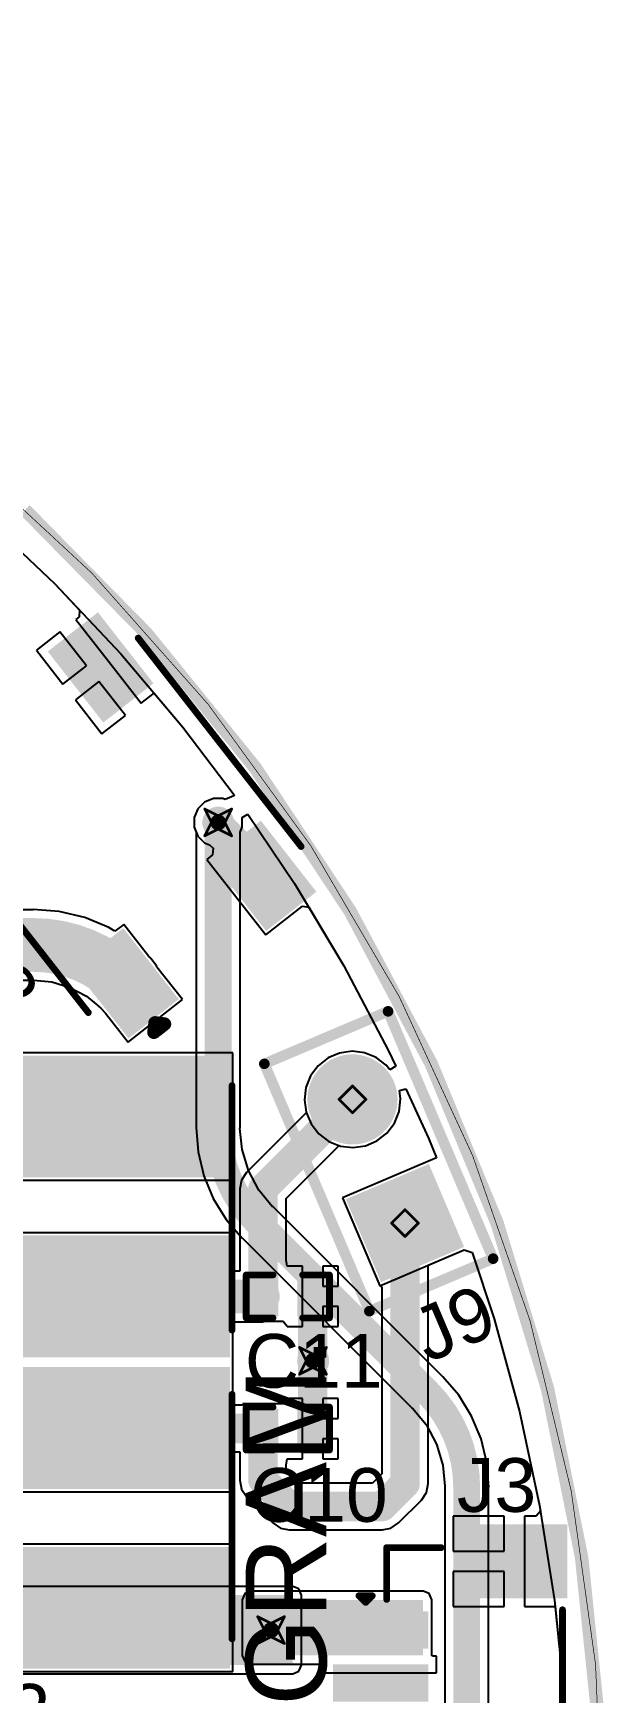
# Model space of a CAD drawing. Header units: millimetres. Extents: x -2 to 282, y -53 to 22.
# Drawn here: x 50.92 to 61.8, y -16.88 to 14.49 of the extents above; entities that cross this region are included whole.
import ezdxf

# ---------------------------------------------------------------- set-up
doc = ezdxf.new("R2010")
doc.units = ezdxf.units.MM
for name, color, linetype in [('BottomLayer', 5, 'Continuous'), ('BottomSolder', 6, 'Continuous'), ('DrillDrawing', 1, 'Continuous'), ('Mechanical1', 6, 'Continuous'), ('Mechanical2', 216, 'Continuous'), ('MultiLayer', 9, 'Continuous'), ('PadHoleLayer', 156, 'Continuous'), ('TopLayer', 1, 'Continuous'), ('TopOverlay', 2, 'Continuous'), ('TopPaste', 8, 'Continuous'), ('TopSolder', 216, 'Continuous'), ('ViaHoleLayer', 16, 'Continuous')]:
    doc.layers.add(name, color=color, linetype=linetype)
doc.styles.add('Arial', font='', dxfattribs={"height": 0.2})
doc.styles.get('Arial').set_extended_font_data('Arial')

# ---------------------------------------------------------------- blocks, each defined once
blk = doc.blocks.new('WS2812B_XF02_W_29')
at = {"layer": 'TopLayer'}
for points in [[(-3.25, 2.15), (-1.75, 2.15), (-1.75, 1.15), (-3.25, 1.15)], [(3.25, 1.15), (1.75, 1.15), (1.75, 2.15), (3.25, 2.15)], [(-3.25, -1.15), (-1.75, -1.15), (-1.75, -2.15), (-3.25, -2.15)], [(1.75, -1.15), (3.25, -1.15), (3.25, -2.15), (1.75, -2.15)]]:
    blk.add_hatch(color=1, dxfattribs=at).paths.add_polyline_path(points)
at = {"layer": 'TopPaste'}
for points in [[(-3.25, 2.15), (-1.75, 2.15), (-1.75, 1.15), (-3.25, 1.15)], [(3.25, 1.15), (1.75, 1.15), (1.75, 2.15), (3.25, 2.15)], [(-3.25, -1.15), (-1.75, -1.15), (-1.75, -2.15), (-3.25, -2.15)], [(1.75, -1.15), (3.25, -1.15), (3.25, -2.15), (1.75, -2.15)]]:
    blk.add_hatch(color=8, dxfattribs=at).paths.add_polyline_path(points)
at = {"layer": 'TopSolder'}
for points in [[(-3.352, 2.252), (-1.648, 2.252), (-1.648, 1.048), (-3.352, 1.048)], [(3.352, 1.048), (1.648, 1.048), (1.648, 2.252), (3.352, 2.252)], [(-3.352, -1.048), (-1.648, -1.048), (-1.648, -2.252), (-3.352, -2.252)], [(1.648, -1.048), (3.352, -1.048), (3.352, -2.252), (1.648, -2.252)]]:
    blk.add_hatch(color=216, dxfattribs=at).paths.add_polyline_path(points)
at = {"layer": 'TopOverlay'}
for points, const_width in [([(2.5, 2.551), (-2.5, 2.551)], 0.127), ([(-3.556, 1.803), (-3.429, 1.676)], 0.254), ([(-3.556, 1.803), (-3.556, 1.549)], 0.254), ([(-3.429, 1.676), (-3.556, 1.549)], 0.254), ([(2.5, -2.551), (-2.5, -2.551)], 0.127)]:
    blk.add_lwpolyline(points, dxfattribs=dict(at, const_width=const_width))
for points, const_width in [([(-2.532, 2.551, 1), (-2.468, 2.551, 1)], 0.0635), ([(2.468, 2.551, 1), (2.532, 2.551, 1)], 0.0635), ([(-3.619, 1.803, 1), (-3.492, 1.803, 1)], 0.127), ([(-3.619, 1.803, 1), (-3.492, 1.803, 1)], 0.127), ([(-3.619, 1.549, 1), (-3.492, 1.549, 1)], 0.127), ([(-3.619, 1.549, 1), (-3.492, 1.549, 1)], 0.127), ([(-3.492, 1.676, 1), (-3.365, 1.676, 1)], 0.127), ([(-3.492, 1.676, 1), (-3.365, 1.676, 1)], 0.127), ([(-2.532, -2.551, 1), (-2.468, -2.551, 1)], 0.0635), ([(2.468, -2.551, 1), (2.532, -2.551, 1)], 0.0635)]:
    blk.add_lwpolyline(points, format="xyb", close=True, dxfattribs=dict(at, const_width=const_width))
blk = doc.blocks.new('VLCF5024T_330MR50_2_42')
at = {"layer": 'TopLayer'}
for points in [[(-2.75, 2.45), (-0.65, 2.45), (-0.65, -2.45), (-2.75, -2.45)], [(0.65, 2.45), (2.75, 2.45), (2.75, -2.45), (0.65, -2.45)]]:
    blk.add_hatch(color=1, dxfattribs=at).paths.add_polyline_path(points)
at = {"layer": 'TopPaste'}
for points in [[(-2.75, 2.45), (-0.65, 2.45), (-0.65, -2.45), (-2.75, -2.45)], [(0.65, 2.45), (2.75, 2.45), (2.75, -2.45), (0.65, -2.45)]]:
    blk.add_hatch(color=8, dxfattribs=at).paths.add_polyline_path(points)
at = {"layer": 'TopSolder'}
for points in [[(-2.852, 2.552), (-0.548, 2.552), (-0.548, -2.552), (-2.852, -2.552)], [(0.548, 2.552), (2.852, 2.552), (2.852, -2.552), (0.548, -2.552)]]:
    blk.add_hatch(color=216, dxfattribs=at).paths.add_polyline_path(points)
at = {"layer": 'TopOverlay', "const_width": 0.127}
for points in [[(-2.286, 2.591), (2.337, 2.591)], [(-2.286, -2.591), (2.337, -2.591)]]:
    blk.add_lwpolyline(points, dxfattribs=at)
at = {"layer": 'TopOverlay', "const_width": 0.0635}
for points in [[(-2.318, 2.591, 1), (-2.254, 2.591, 1)], [(2.305, 2.591, 1), (2.369, 2.591, 1)], [(-2.318, -2.591, 1), (-2.254, -2.591, 1)], [(2.305, -2.591, 1), (2.369, -2.591, 1)]]:
    blk.add_lwpolyline(points, format="xyb", close=True, dxfattribs=at)
blk = doc.blocks.new('C___0402_44')
at = {"layer": 'TopLayer'}
for points in [[(-0.699, -0.318), (-0.699, 0.318), (-0.241, 0.318), (-0.241, -0.318)], [(0.241, -0.318), (0.241, 0.318), (0.699, 0.318), (0.699, -0.318)]]:
    blk.add_hatch(color=1, dxfattribs=at).paths.add_polyline_path(points)
at = {"layer": 'TopPaste'}
for points in [[(-0.699, -0.318), (-0.699, 0.318), (-0.241, 0.318), (-0.241, -0.318)], [(0.241, -0.318), (0.241, 0.318), (0.699, 0.318), (0.699, -0.318)]]:
    blk.add_hatch(color=8, dxfattribs=at).paths.add_polyline_path(points)
at = {"layer": 'TopSolder'}
for points in [[(-0.758, -0.377), (-0.758, 0.377), (-0.181, 0.377), (-0.181, -0.377)], [(0.181, -0.377), (0.181, 0.377), (0.758, 0.377), (0.758, -0.377)]]:
    blk.add_hatch(color=216, dxfattribs=at).paths.add_polyline_path(points)
at = {"layer": 'TopOverlay', "const_width": 0.127}
for points in [[(-0.787, 0.406), (-0.787, -0.406)], [(-0.279, 0.406), (-0.787, 0.406)], [(0.787, 0.406), (0.279, 0.406)], [(0.787, 0.406), (0.787, -0.406)], [(-0.279, -0.406), (-0.787, -0.406)], [(0.787, -0.406), (0.279, -0.406)]]:
    blk.add_lwpolyline(points, dxfattribs=at)
at = {"layer": 'TopOverlay', "const_width": 0.0635}
for points in [[(-0.819, 0.406, 1), (-0.756, 0.406, 1)], [(-0.819, 0.406, 1), (-0.756, 0.406, 1)], [(-0.311, 0.406, 1), (-0.248, 0.406, 1)], [(0.248, 0.406, 1), (0.311, 0.406, 1)], [(0.756, 0.406, 1), (0.819, 0.406, 1)], [(0.756, 0.406, 1), (0.819, 0.406, 1)], [(-0.819, -0.406, 1), (-0.756, -0.406, 1)], [(-0.819, -0.406, 1), (-0.756, -0.406, 1)], [(-0.311, -0.406, 1), (-0.248, -0.406, 1)], [(0.248, -0.406, 1), (0.311, -0.406, 1)], [(0.756, -0.406, 1), (0.819, -0.406, 1)], [(0.756, -0.406, 1), (0.819, -0.406, 1)]]:
    blk.add_lwpolyline(points, format="xyb", close=True, dxfattribs=at)
blk = doc.blocks.new('C___0402_45')
at = {"layer": 'TopLayer'}
for points in [[(-0.699, -0.318), (-0.699, 0.318), (-0.241, 0.318), (-0.241, -0.318)], [(0.241, -0.318), (0.241, 0.318), (0.699, 0.318), (0.699, -0.318)]]:
    blk.add_hatch(color=1, dxfattribs=at).paths.add_polyline_path(points)
at = {"layer": 'TopPaste'}
for points in [[(-0.699, -0.318), (-0.699, 0.318), (-0.241, 0.318), (-0.241, -0.318)], [(0.241, -0.318), (0.241, 0.318), (0.699, 0.318), (0.699, -0.318)]]:
    blk.add_hatch(color=8, dxfattribs=at).paths.add_polyline_path(points)
at = {"layer": 'TopSolder'}
for points in [[(-0.758, -0.377), (-0.758, 0.377), (-0.181, 0.377), (-0.181, -0.377)], [(0.181, -0.377), (0.181, 0.377), (0.758, 0.377), (0.758, -0.377)]]:
    blk.add_hatch(color=216, dxfattribs=at).paths.add_polyline_path(points)
at = {"layer": 'TopOverlay', "const_width": 0.127}
for points in [[(-0.787, 0.406), (-0.787, -0.406)], [(-0.279, 0.406), (-0.787, 0.406)], [(0.787, 0.406), (0.279, 0.406)], [(0.787, 0.406), (0.787, -0.406)], [(-0.279, -0.406), (-0.787, -0.406)], [(0.787, -0.406), (0.279, -0.406)]]:
    blk.add_lwpolyline(points, dxfattribs=at)
at = {"layer": 'TopOverlay', "const_width": 0.0635}
for points in [[(-0.819, 0.406, 1), (-0.756, 0.406, 1)], [(-0.819, 0.406, 1), (-0.756, 0.406, 1)], [(-0.311, 0.406, 1), (-0.248, 0.406, 1)], [(0.248, 0.406, 1), (0.311, 0.406, 1)], [(0.756, 0.406, 1), (0.819, 0.406, 1)], [(0.756, 0.406, 1), (0.819, 0.406, 1)], [(-0.819, -0.406, 1), (-0.756, -0.406, 1)], [(-0.819, -0.406, 1), (-0.756, -0.406, 1)], [(-0.311, -0.406, 1), (-0.248, -0.406, 1)], [(0.248, -0.406, 1), (0.311, -0.406, 1)], [(0.756, -0.406, 1), (0.819, -0.406, 1)], [(0.756, -0.406, 1), (0.819, -0.406, 1)]]:
    blk.add_lwpolyline(points, format="xyb", close=True, dxfattribs=at)
blk = doc.blocks.new('VLCF5024T_330MR50_2_58')
at = {"layer": 'TopLayer'}
for points in [[(-2.75, 2.45), (-0.65, 2.45), (-0.65, -2.45), (-2.75, -2.45)], [(0.65, 2.45), (2.75, 2.45), (2.75, -2.45), (0.65, -2.45)]]:
    blk.add_hatch(color=1, dxfattribs=at).paths.add_polyline_path(points)
at = {"layer": 'TopPaste'}
for points in [[(-2.75, 2.45), (-0.65, 2.45), (-0.65, -2.45), (-2.75, -2.45)], [(0.65, 2.45), (2.75, 2.45), (2.75, -2.45), (0.65, -2.45)]]:
    blk.add_hatch(color=8, dxfattribs=at).paths.add_polyline_path(points)
at = {"layer": 'TopSolder'}
for points in [[(-2.852, 2.552), (-0.548, 2.552), (-0.548, -2.552), (-2.852, -2.552)], [(0.548, 2.552), (2.852, 2.552), (2.852, -2.552), (0.548, -2.552)]]:
    blk.add_hatch(color=216, dxfattribs=at).paths.add_polyline_path(points)
at = {"layer": 'TopOverlay', "const_width": 0.127}
for points in [[(2.337, 2.591), (-2.286, 2.591)], [(2.337, -2.591), (-2.286, -2.591)]]:
    blk.add_lwpolyline(points, dxfattribs=at)
at = {"layer": 'TopOverlay', "const_width": 0.0635}
for points in [[(-2.318, 2.591, 1), (-2.254, 2.591, 1)], [(2.305, 2.591, 1), (2.369, 2.591, 1)], [(-2.318, -2.591, 1), (-2.254, -2.591, 1)], [(2.305, -2.591, 1), (2.369, -2.591, 1)]]:
    blk.add_lwpolyline(points, format="xyb", close=True, dxfattribs=at)
blk = doc.blocks.new('HDR1X2__59')
at = {"layer": 'BottomLayer'}
blk.add_hatch(color=5, dxfattribs=at).paths.add_polyline_path([(-0.75, 0.75), (0.75, 0.75), (0.75, -0.75), (-0.75, -0.75)])
h = blk.add_hatch(color=5, dxfattribs=at)
edge = h.paths.add_edge_path()
edge.add_arc((2.54, 0), 0.75, 0, 360)
at = {"layer": 'BottomSolder'}
blk.add_hatch(color=6, dxfattribs=at).paths.add_polyline_path([(-0.852, 0.852), (0.852, 0.852), (0.852, -0.852), (-0.852, -0.852)])
h = blk.add_hatch(color=6, dxfattribs=at)
edge = h.paths.add_edge_path()
edge.add_arc((2.54, 0), 0.852, 0, 360)
at = {"layer": 'MultiLayer'}
blk.add_hatch(color=9, dxfattribs=at).paths.add_polyline_path([(-0.75, 0.75), (0.75, 0.75), (0.75, -0.75), (-0.75, -0.75)])
h = blk.add_hatch(color=9, dxfattribs=at)
edge = h.paths.add_edge_path()
edge.add_arc((2.54, 0), 0.75, 0, 360)
at = {"layer": 'PadHoleLayer'}
h = blk.add_hatch(color=156, dxfattribs=at)
edge = h.paths.add_edge_path()
edge.add_arc((0, 0), 0.45, 0, 360)
h = blk.add_hatch(color=156, dxfattribs=at)
edge = h.paths.add_edge_path()
edge.add_arc((2.54, 0), 0.45, 0, 360)
at = {"layer": 'TopLayer'}
blk.add_hatch(color=1, dxfattribs=at).paths.add_polyline_path([(-0.75, 0.75), (0.75, 0.75), (0.75, -0.75), (-0.75, -0.75)])
h = blk.add_hatch(color=1, dxfattribs=at)
edge = h.paths.add_edge_path()
edge.add_arc((2.54, 0), 0.75, 0, 360)
at = {"layer": 'TopSolder'}
blk.add_hatch(color=216, dxfattribs=at).paths.add_polyline_path([(-0.852, 0.852), (0.852, 0.852), (0.852, -0.852), (-0.852, -0.852)])
h = blk.add_hatch(color=216, dxfattribs=at)
edge = h.paths.add_edge_path()
edge.add_arc((2.54, 0), 0.852, 0, 360)
at = {"layer": 'TopOverlay', "const_width": 0.2}
for points in [[(3.81, 1.27), (-1.27, 1.27)], [(-1.27, 1.27), (-1.27, -1.27)], [(3.81, 1.27), (3.81, -1.27)], [(3.81, -1.27), (-1.27, -1.27)]]:
    blk.add_lwpolyline(points, dxfattribs=at)
at = {"layer": 'TopOverlay', "const_width": 0.1}
for points in [[(-1.32, 1.27, 1), (-1.22, 1.27, 1)], [(-1.32, 1.27, 1), (-1.22, 1.27, 1)], [(3.76, 1.27, 1), (3.86, 1.27, 1)], [(3.76, 1.27, 1), (3.86, 1.27, 1)], [(-1.32, -1.27, 1), (-1.22, -1.27, 1)], [(-1.32, -1.27, 1), (-1.22, -1.27, 1)], [(3.76, -1.27, 1), (3.86, -1.27, 1)], [(3.76, -1.27, 1), (3.86, -1.27, 1)]]:
    blk.add_lwpolyline(points, format="xyb", close=True, dxfattribs=at)
blk = doc.blocks.new('V________T______88')
at = {"layer": 'TopLayer'}
for points in [[(-4.4, 2.162), (-3.2, 2.162), (-3.2, 0.362), (-4.4, 0.362)], [(3.2, 2.162), (4.4, 2.162), (4.4, 0.362), (3.2, 0.362)], [(-2.75, -0.463), (-2.25, -0.463), (-2.25, -2.063), (-2.75, -2.063)], [(-1.75, -0.463), (-1.25, -0.463), (-1.25, -2.063), (-1.75, -2.063)], [(-0.75, -0.463), (-0.25, -0.463), (-0.25, -2.063), (-0.75, -2.063)], [(0.25, -0.463), (0.75, -0.463), (0.75, -2.063), (0.25, -2.063)], [(1.25, -0.463), (1.75, -0.463), (1.75, -2.063), (1.25, -2.063)], [(2.25, -0.463), (2.75, -0.463), (2.75, -2.063), (2.25, -2.063)]]:
    blk.add_hatch(color=1, dxfattribs=at).paths.add_polyline_path(points)
at = {"layer": 'TopPaste'}
for points in [[(-4.4, 2.162), (-3.2, 2.162), (-3.2, 0.362), (-4.4, 0.362)], [(3.2, 2.162), (4.4, 2.162), (4.4, 0.362), (3.2, 0.362)], [(-2.75, -0.463), (-2.25, -0.463), (-2.25, -2.063), (-2.75, -2.063)], [(-1.75, -0.463), (-1.25, -0.463), (-1.25, -2.063), (-1.75, -2.063)], [(-0.75, -0.463), (-0.25, -0.463), (-0.25, -2.063), (-0.75, -2.063)], [(0.25, -0.463), (0.75, -0.463), (0.75, -2.063), (0.25, -2.063)], [(1.25, -0.463), (1.75, -0.463), (1.75, -2.063), (1.25, -2.063)], [(2.25, -0.463), (2.75, -0.463), (2.75, -2.063), (2.25, -2.063)]]:
    blk.add_hatch(color=8, dxfattribs=at).paths.add_polyline_path(points)
at = {"layer": 'TopSolder'}
for points in [[(-4.502, 2.264), (-3.098, 2.264), (-3.098, 0.261), (-4.502, 0.261)], [(3.098, 2.264), (4.502, 2.264), (4.502, 0.261), (3.098, 0.261)], [(-2.852, -0.361), (-2.148, -0.361), (-2.148, -2.164), (-2.852, -2.164)], [(-1.852, -0.361), (-1.148, -0.361), (-1.148, -2.164), (-1.852, -2.164)], [(-0.852, -0.361), (-0.148, -0.361), (-0.148, -2.164), (-0.852, -2.164)], [(0.148, -0.361), (0.852, -0.361), (0.852, -2.164), (0.148, -2.164)], [(1.148, -0.361), (1.852, -0.361), (1.852, -2.164), (1.148, -2.164)], [(2.148, -0.361), (2.852, -0.361), (2.852, -2.164), (2.148, -2.164)]]:
    blk.add_hatch(color=216, dxfattribs=at).paths.add_polyline_path(points)
at = {"layer": 'TopOverlay', "const_width": 0.127}
for points in [[(-2.884, 2.173), (2.932, 2.173)], [(-4.059, -1.15), (-4.059, -0.12)], [(4.059, -1.15), (4.059, -0.12)], [(-4.059, -1.15), (-3.08, -1.15)], [(4.059, -1.15), (3.08, -1.15)], [(-3.023, -1.549), (-3.15, -1.422)], [(-3.15, -1.676), (-3.15, -1.422)], [(-3.15, -1.676), (-3.023, -1.549)]]:
    blk.add_lwpolyline(points, dxfattribs=at)
at = {"layer": 'TopOverlay', "const_width": 0.0635}
for points in [[(-2.916, 2.173, 1), (-2.853, 2.173, 1)], [(2.9, 2.173, 1), (2.964, 2.173, 1)], [(-4.091, -0.12, 1), (-4.027, -0.12, 1)], [(4.027, -0.12, 1), (4.091, -0.12, 1)], [(-4.091, -1.15, 1), (-4.027, -1.15, 1)], [(-4.091, -1.15, 1), (-4.027, -1.15, 1)], [(-3.112, -1.15, 1), (-3.049, -1.15, 1)], [(3.049, -1.15, 1), (3.112, -1.15, 1)], [(4.027, -1.15, 1), (4.091, -1.15, 1)], [(4.027, -1.15, 1), (4.091, -1.15, 1)], [(-3.181, -1.422, 1), (-3.118, -1.422, 1)], [(-3.181, -1.422, 1), (-3.118, -1.422, 1)], [(-3.054, -1.549, 1), (-2.991, -1.549, 1)], [(-3.054, -1.549, 1), (-2.991, -1.549, 1)], [(-3.181, -1.676, 1), (-3.118, -1.676, 1)], [(-3.181, -1.676, 1), (-3.118, -1.676, 1)]]:
    blk.add_lwpolyline(points, format="xyb", close=True, dxfattribs=at)

msp = doc.modelspace()

# ---------------------------------------------------------------- hatches: boundary and pattern name
at = {"layer": 'BottomLayer'}
h = msp.add_hatch(color=5, dxfattribs=at)
edge = h.paths.add_edge_path()
edge.add_arc((54.416, -0.428), 0.3, 0, 360)
h = msp.add_hatch(color=5, dxfattribs=at)
edge = h.paths.add_edge_path()
edge.add_arc((56.207, -10.608), 0.3, 0, 360)
msp.add_hatch(color=5, dxfattribs=at).paths.add_polyline_path([(55.824, -16.358), (55.824, -15.037), (46.311, -15.037), (46.311, -16.358)])
h = msp.add_hatch(color=5, dxfattribs=at)
edge = h.paths.add_edge_path()
edge.add_arc((55.415, -15.698), 0.3, 0, 360)
at = {"layer": 'TopLayer'}
h = msp.add_hatch(color=1, dxfattribs=at)
edge = h.paths.add_edge_path()
edge.add_arc((54.416, -0.428), 0.3, 0, 360)
h = msp.add_hatch(color=1, dxfattribs=at)
edge = h.paths.add_edge_path()
edge.add_arc((56.207, -10.608), 0.3, 0, 360)
msp.add_hatch(color=1, dxfattribs=at).paths.add_polyline_path([(55.034, -16.176), (58.287, -16.176), (58.287, -15.126), (55.034, -15.126)])
h = msp.add_hatch(color=1, dxfattribs=at)
edge = h.paths.add_edge_path()
edge.add_arc((55.415, -15.698), 0.3, 0, 360)
at = {"layer": 'ViaHoleLayer'}
h = msp.add_hatch(color=16, dxfattribs=at)
edge = h.paths.add_edge_path()
edge.add_arc((54.416, -0.428), 0.15, 0, 360)
h = msp.add_hatch(color=16, dxfattribs=at)
edge = h.paths.add_edge_path()
edge.add_arc((56.207, -10.608), 0.15, 0, 360)
h = msp.add_hatch(color=16, dxfattribs=at)
edge = h.paths.add_edge_path()
edge.add_arc((55.415, -15.698), 0.15, 0, 360)

# ---------------------------------------------------------------- linework, layer by layer
at = {"layer": 'BottomLayer'}
for p, q in [((50.01, 5.333), (51.328, 4.082)), ((51.328, 4.082), (52.575, 2.762)), ((52.575, 2.762), (53.749, 1.375)), ((53.749, 1.375), (54.717, 0.095)), ((54.326, 0.024), (54.16, -0.045)), ((54.506, 0.024), (54.326, 0.024)), ((54.548, 0.007), (54.506, 0.024)), ((54.71, 0.076), (54.548, 0.007)), ((54.717, 0.095), (54.71, 0.076)), ((54.033, -0.172), (53.964, -0.338)), ((54.16, -0.045), (54.033, -0.172)), ((54.866, -0.333), (54.979, -0.272)), ((54.979, -0.272), (55.86, -1.58)), ((53.964, -0.338), (53.964, -0.518)), ((53.964, -0.518), (54.002, -0.61)), ((54.002, -0.61), (54.002, -6.196)), ((54.831, -0.61), (54.869, -0.518)), ((54.831, -6.196), (54.831, -0.61)), ((54.869, -0.338), (54.866, -0.333)), ((54.869, -0.518), (54.869, -0.338)), ((55.86, -1.58), (56.792, -3.139)), ((56.792, -3.139), (57.637, -4.747)), ((56.492, -4.881), (56.305, -5.027)), ((56.711, -4.788), (56.492, -4.881)), ((56.946, -4.755), (56.711, -4.788)), ((57.182, -4.784), (56.946, -4.755)), ((57.402, -4.873), (57.182, -4.784)), ((57.592, -5.016), (57.402, -4.873)), ((57.661, -5.105), (57.592, -5.016)), ((57.637, -4.747), (57.771, -5.039)), ((56.162, -5.217), (56.073, -5.437)), ((56.305, -5.027), (56.162, -5.217)), ((57.771, -5.039), (57.661, -5.105)), ((56.073, -5.437), (56.044, -5.673)), ((57.842, -5.499), (57.965, -5.463)), ((57.864, -5.657), (57.842, -5.499)), ((57.965, -5.463), (58.393, -6.399)), ((56.044, -5.673), (56.077, -5.909)), ((56.077, -5.909), (56.17, -6.127)), ((57.746, -6.114), (57.835, -5.893)), ((57.835, -5.893), (57.864, -5.657)), ((54.002, -6.196), (54.001, -6.196)), ((54.001, -6.196), (54.037, -6.659)), ((54.827, -6.215), (54.831, -6.196)), ((54.866, -6.612), (54.827, -6.215)), ((56.17, -6.127), (56.316, -6.315)), ((57.603, -6.303), (57.746, -6.114)), ((56.316, -6.315), (56.506, -6.458)), ((56.506, -6.458), (56.726, -6.547)), ((56.726, -6.547), (56.962, -6.576)), ((56.962, -6.576), (57.197, -6.542)), ((57.197, -6.542), (57.416, -6.45)), ((57.416, -6.45), (57.603, -6.303)), ((58.393, -6.399), (58.539, -6.768)), ((54.037, -6.659), (54.145, -7.11)), ((54.987, -7.012), (54.866, -6.612)), ((58.423, -6.821), (56.763, -7.525)), ((58.424, -6.82), (58.423, -6.821)), ((58.539, -6.768), (58.424, -6.82)), ((54.145, -7.11), (54.323, -7.538)), ((55.184, -7.38), (54.987, -7.012)), ((55.437, -7.689), (55.184, -7.38)), ((56.763, -7.525), (57.468, -9.187)), ((54.323, -7.538), (54.565, -7.934)), ((55.453, -7.699), (55.437, -7.689)), ((58.661, -10.908), (55.453, -7.699)), ((54.565, -7.934), (54.866, -8.286)), ((54.866, -8.286), (54.867, -8.285)), ((54.867, -8.285), (58.075, -11.494)), ((57.468, -9.187), (59.064, -8.509)), ((59.064, -8.509), (59.215, -8.562)), ((59.215, -8.562), (59.63, -9.813)), ((59.63, -9.813), (60.107, -11.566)), ((58.662, -10.907), (58.661, -10.908)), ((58.963, -11.259), (58.662, -10.907)), ((59.206, -11.655), (58.963, -11.259)), ((58.075, -11.494), (58.091, -11.504)), ((58.091, -11.504), (58.344, -11.813)), ((60.107, -11.566), (60.488, -13.342)), ((58.344, -11.813), (58.541, -12.181)), ((59.383, -12.083), (59.206, -11.655)), ((58.541, -12.181), (58.662, -12.581)), ((59.491, -12.534), (59.383, -12.083)), ((59.528, -12.997), (59.491, -12.534)), ((58.662, -12.581), (58.702, -12.978)), ((58.702, -12.978), (58.698, -12.997)), ((58.698, -12.997), (58.698, -23.96)), ((59.527, -23.96), (59.527, -12.997)), ((59.527, -12.997), (59.528, -12.997)), ((60.488, -13.342), (60.771, -15.137)), ((55.824, -14.872), (47.745, -14.872)), ((55.941, -14.92), (55.824, -14.872)), ((55.989, -15.037), (55.941, -14.92)), ((55.989, -16.358), (55.989, -15.037)), ((60.771, -15.137), (60.956, -16.944)), ((47.745, -16.523), (55.824, -16.523)), ((55.824, -16.523), (55.941, -16.474)), ((55.941, -16.474), (55.989, -16.358))]:
    msp.add_line(p, q, dxfattribs=at)
at = {"layer": 'BottomLayer', "const_width": 0.508}
for points in [[(54.416, -6.196), (54.416, -0.428)], [(55.16, -7.992), (58.368, -11.201)], [(59.112, -23.96), (59.112, -12.997)]]:
    msp.add_lwpolyline(points, dxfattribs=at)
at = {"layer": 'BottomLayer', "const_width": 0.254}
for points in [[(54.289, -0.428, 1), (54.543, -0.428, 1)], [(54.289, -6.196, 1), (54.543, -6.196, 1)], [(54.289, -6.196, 1), (54.543, -6.196, 1)], [(55.033, -7.992, 1), (55.287, -7.992, 1)], [(55.033, -7.992, 1), (55.287, -7.992, 1)], [(58.241, -11.201, 1), (58.495, -11.201, 1)], [(58.241, -11.201, 1), (58.495, -11.201, 1)], [(58.985, -12.997, 1), (59.239, -12.997, 1)], [(58.985, -12.997, 1), (59.239, -12.997, 1)]]:
    msp.add_lwpolyline(points, format="xyb", close=True, dxfattribs=at)
at = {"layer": 'BottomLayer', "const_width": 0.508}
for points in [[(55.16, -7.992, -0.198912), (54.416, -6.196)], [(58.368, -11.201, -0.198912), (59.112, -12.997)]]:
    msp.add_lwpolyline(points, format="xyb", dxfattribs=at)
at = {"layer": 'DrillDrawing', "const_width": 0.0508}
for points in [[(54.162, -0.174), (54.416, -0.301)], [(54.162, -0.174), (54.289, -0.428)], [(54.416, -0.301), (54.67, -0.174)], [(54.543, -0.428), (54.67, -0.174)], [(54.162, -0.682), (54.289, -0.428)], [(54.162, -0.682), (54.416, -0.555)], [(54.416, -0.555), (54.67, -0.682)], [(54.543, -0.428), (54.67, -0.682)], [(56.7, -5.665), (56.954, -5.411)], [(56.7, -5.665), (56.954, -5.919)], [(56.954, -5.411), (57.208, -5.665)], [(56.954, -5.919), (57.208, -5.665)], [(57.692, -8.003), (57.946, -7.749)], [(57.946, -7.749), (58.2, -8.003)], [(57.692, -8.003), (57.946, -8.257)], [(57.946, -8.257), (58.2, -8.003)], [(55.953, -10.354), (56.207, -10.481)], [(55.953, -10.354), (56.08, -10.608)], [(56.207, -10.481), (56.461, -10.354)], [(56.334, -10.608), (56.461, -10.354)], [(55.953, -10.862), (56.08, -10.608)], [(56.334, -10.608), (56.461, -10.862)], [(55.953, -10.862), (56.207, -10.735)], [(56.207, -10.735), (56.461, -10.862)], [(55.161, -15.444), (55.415, -15.571)], [(55.161, -15.444), (55.288, -15.698)], [(55.161, -15.952), (55.288, -15.698)], [(55.415, -15.571), (55.669, -15.444)], [(55.542, -15.698), (55.669, -15.444)], [(55.542, -15.698), (55.669, -15.952)], [(55.161, -15.952), (55.415, -15.825)], [(55.415, -15.825), (55.669, -15.952)]]:
    msp.add_lwpolyline(points, dxfattribs=at)
at = {"layer": 'DrillDrawing', "const_width": 0.0254}
for points in [[(54.15, -0.174, 1), (54.175, -0.174, 1)], [(54.15, -0.174, 1), (54.175, -0.174, 1)], [(54.404, -0.301, 1), (54.429, -0.301, 1)], [(54.404, -0.301, 1), (54.429, -0.301, 1)], [(54.658, -0.174, 1), (54.683, -0.174, 1)], [(54.658, -0.174, 1), (54.683, -0.174, 1)], [(54.277, -0.428, 1), (54.302, -0.428, 1)], [(54.277, -0.428, 1), (54.302, -0.428, 1)], [(54.404, -0.555, 1), (54.429, -0.555, 1)], [(54.404, -0.555, 1), (54.429, -0.555, 1)], [(54.531, -0.428, 1), (54.556, -0.428, 1)], [(54.531, -0.428, 1), (54.556, -0.428, 1)], [(54.15, -0.682, 1), (54.175, -0.682, 1)], [(54.15, -0.682, 1), (54.175, -0.682, 1)], [(54.658, -0.682, 1), (54.683, -0.682, 1)], [(54.658, -0.682, 1), (54.683, -0.682, 1)], [(56.687, -5.665, 1), (56.713, -5.665, 1)], [(56.687, -5.665, 1), (56.713, -5.665, 1)], [(56.941, -5.411, 1), (56.967, -5.411, 1)], [(56.941, -5.411, 1), (56.967, -5.411, 1)], [(57.195, -5.665, 1), (57.221, -5.665, 1)], [(57.195, -5.665, 1), (57.221, -5.665, 1)], [(56.941, -5.919, 1), (56.967, -5.919, 1)], [(56.941, -5.919, 1), (56.967, -5.919, 1)], [(57.934, -7.749, 1), (57.959, -7.749, 1)], [(57.934, -7.749, 1), (57.959, -7.749, 1)], [(57.68, -8.003, 1), (57.705, -8.003, 1)], [(57.68, -8.003, 1), (57.705, -8.003, 1)], [(58.188, -8.003, 1), (58.213, -8.003, 1)], [(58.188, -8.003, 1), (58.213, -8.003, 1)], [(57.934, -8.257, 1), (57.959, -8.257, 1)], [(57.934, -8.257, 1), (57.959, -8.257, 1)], [(55.94, -10.354, 1), (55.965, -10.354, 1)], [(55.94, -10.354, 1), (55.965, -10.354, 1)], [(56.448, -10.354, 1), (56.473, -10.354, 1)], [(56.448, -10.354, 1), (56.473, -10.354, 1)], [(56.067, -10.608, 1), (56.092, -10.608, 1)], [(56.067, -10.608, 1), (56.092, -10.608, 1)], [(56.194, -10.481, 1), (56.219, -10.481, 1)], [(56.194, -10.481, 1), (56.219, -10.481, 1)], [(56.321, -10.608, 1), (56.346, -10.608, 1)], [(56.321, -10.608, 1), (56.346, -10.608, 1)], [(55.94, -10.862, 1), (55.965, -10.862, 1)], [(55.94, -10.862, 1), (55.965, -10.862, 1)], [(56.194, -10.735, 1), (56.219, -10.735, 1)], [(56.194, -10.735, 1), (56.219, -10.735, 1)], [(56.448, -10.862, 1), (56.473, -10.862, 1)], [(56.448, -10.862, 1), (56.473, -10.862, 1)], [(55.148, -15.444, 1), (55.173, -15.444, 1)], [(55.148, -15.444, 1), (55.173, -15.444, 1)], [(55.275, -15.698, 1), (55.3, -15.698, 1)], [(55.275, -15.698, 1), (55.3, -15.698, 1)], [(55.402, -15.571, 1), (55.427, -15.571, 1)], [(55.402, -15.571, 1), (55.427, -15.571, 1)], [(55.529, -15.698, 1), (55.554, -15.698, 1)], [(55.529, -15.698, 1), (55.554, -15.698, 1)], [(55.656, -15.444, 1), (55.681, -15.444, 1)], [(55.656, -15.444, 1), (55.681, -15.444, 1)], [(55.148, -15.952, 1), (55.173, -15.952, 1)], [(55.148, -15.952, 1), (55.173, -15.952, 1)], [(55.402, -15.825, 1), (55.427, -15.825, 1)], [(55.402, -15.825, 1), (55.427, -15.825, 1)], [(55.656, -15.952, 1), (55.681, -15.952, 1)], [(55.656, -15.952, 1), (55.681, -15.952, 1)]]:
    msp.add_lwpolyline(points, format="xyb", close=True, dxfattribs=at)
at = {"layer": 'Mechanical1', "const_width": 0.0127}
msp.add_lwpolyline([(0, 0, -3.218852), (-0.279, -38.414)], format="xyb", dxfattribs=at)
at = {"layer": 'Mechanical2', "const_width": 0.254}
msp.add_lwpolyline([(50.766, 5.478, -1.122171), (-0.294, -38.437)], format="xyb", dxfattribs=at)
at = {"layer": 'TopLayer'}
for p, q in [((50.01, 5.333), (51.328, 4.082)), ((51.328, 4.082), (51.797, 3.586)), ((51.788, 3.459), (51.726, 3.411)), ((51.797, 3.586), (51.788, 3.459)), ((51.425, 3.176), (50.981, 2.829)), ((51.926, 2.535), (51.425, 3.176)), ((51.726, 3.411), (52.344, 2.619)), ((50.981, 2.829), (51.482, 2.188)), ((51.482, 2.188), (51.926, 2.535)), ((52.344, 2.619), (52.962, 1.828)), ((52.161, 2.235), (51.717, 1.888)), ((52.662, 1.594), (52.161, 2.235)), ((51.717, 1.888), (52.218, 1.247)), ((52.962, 1.828), (53.205, 2.018)), ((53.205, 2.018), (53.749, 1.375)), ((52.218, 1.247), (52.662, 1.594)), ((53.749, 1.375), (54.717, 0.095)), ((54.326, 0.024), (54.16, -0.045)), ((54.506, 0.024), (54.326, 0.024)), ((54.548, 0.007), (54.506, 0.024)), ((54.71, 0.076), (54.548, 0.007)), ((54.717, 0.095), (54.71, 0.076)), ((54.033, -0.172), (53.964, -0.338)), ((54.16, -0.045), (54.033, -0.172)), ((53.964, -0.338), (53.964, -0.518)), ((53.964, -0.518), (54.033, -0.685)), ((54.033, -0.685), (54.16, -0.812)), ((54.16, -0.812), (54.252, -0.85)), ((54.252, -0.85), (54.319, -0.917)), ((54.319, -0.917), (54.311, -1.044)), ((54.311, -1.044), (54.202, -1.129)), ((54.202, -1.129), (55.314, -2.551)), ((50.921, -2.078), (50.284, -2.078)), ((51.413, -2.113), (50.921, -2.074)), ((50.921, -2.074), (50.921, -2.078)), ((51.893, -2.228), (51.413, -2.113)), ((55.314, -2.551), (56.006, -2.01)), ((56.006, -2.01), (56.131, -2.033)), ((56.131, -2.033), (56.792, -3.139)), ((52.349, -2.417), (51.893, -2.228)), ((52.463, -2.487), (52.349, -2.417)), ((52.63, -2.357), (52.463, -2.487)), ((53.097, -2.954), (52.63, -2.357)), ((53.145, -2.996), (53.097, -2.954)), ((53.143, -2.999), (53.145, -2.996)), ((53.248, -3.137), (53.143, -2.999)), ((53.259, -3.162), (53.248, -3.137)), ((50.284, -3.41), (50.921, -3.41)), ((50.921, -3.41), (50.928, -3.41)), ((50.928, -3.41), (51.274, -3.444)), ((51.274, -3.444), (51.614, -3.547)), ((53.741, -3.779), (53.259, -3.162)), ((56.792, -3.139), (57.637, -4.747)), ((51.614, -3.547), (51.927, -3.714)), ((51.927, -3.714), (52.108, -3.862)), ((52.108, -3.862), (52.201, -3.941)), ((52.201, -3.941), (52.284, -4.033)), ((52.284, -4.033), (52.713, -4.582)), ((52.713, -4.582), (53.741, -3.779)), ((54.69, -4.787), (49.485, -4.787)), ((54.69, -7.191), (54.69, -4.787)), ((56.492, -4.881), (56.305, -5.027)), ((56.711, -4.788), (56.492, -4.881)), ((56.946, -4.755), (56.711, -4.788)), ((57.182, -4.784), (56.946, -4.755)), ((57.402, -4.873), (57.182, -4.784)), ((57.592, -5.016), (57.402, -4.873)), ((57.661, -5.105), (57.592, -5.016)), ((57.637, -4.747), (57.771, -5.039)), ((56.162, -5.217), (56.073, -5.437)), ((56.305, -5.027), (56.162, -5.217)), ((57.771, -5.039), (57.661, -5.105)), ((56.073, -5.437), (56.044, -5.673)), ((57.842, -5.499), (57.965, -5.463)), ((57.864, -5.657), (57.842, -5.499)), ((57.965, -5.463), (58.393, -6.399)), ((56.08, -5.917), (54.951, -7.046)), ((56.044, -5.673), (56.077, -5.909)), ((56.077, -5.909), (56.08, -5.917)), ((57.746, -6.114), (57.835, -5.893)), ((57.835, -5.893), (57.864, -5.657)), ((57.603, -6.303), (57.746, -6.114)), ((55.703, -7.539), (56.704, -6.538)), ((56.704, -6.538), (56.726, -6.547)), ((56.726, -6.547), (56.962, -6.576)), ((56.962, -6.576), (57.197, -6.542)), ((57.197, -6.542), (57.416, -6.45)), ((57.416, -6.45), (57.603, -6.303)), ((58.393, -6.399), (58.539, -6.768)), ((58.423, -6.821), (56.763, -7.525)), ((58.424, -6.82), (58.423, -6.821)), ((58.539, -6.768), (58.424, -6.82)), ((49.485, -7.191), (54.69, -7.191)), ((54.856, -7.189), (54.822, -7.357)), ((54.951, -7.046), (54.856, -7.189)), ((54.822, -7.357), (54.822, -8.91)), ((56.763, -7.525), (57.468, -9.187)), ((55.703, -8.698), (55.703, -7.539)), ((54.69, -8.187), (49.485, -8.187)), ((54.69, -8.91), (54.69, -8.187)), ((55.719, -8.817), (55.703, -8.698)), ((58.387, -8.797), (59.064, -8.509)), ((59.064, -8.509), (59.215, -8.562)), ((59.215, -8.562), (59.63, -9.813)), ((54.822, -8.91), (54.69, -8.91)), ((56.012, -8.817), (55.719, -8.817)), ((56.012, -9.389), (56.012, -8.817)), ((56.685, -8.817), (56.393, -8.817)), ((56.393, -8.817), (56.393, -9.198)), ((56.685, -9.198), (56.685, -8.817)), ((58.387, -12.928), (58.387, -8.797)), ((56.012, -9.96), (56.012, -9.389)), ((56.393, -9.198), (56.685, -9.198)), ((57.468, -9.187), (57.468, -9.187)), ((57.468, -9.187), (57.506, -9.212)), ((57.506, -9.212), (57.506, -12.746)), ((56.685, -9.579), (56.393, -9.579)), ((56.393, -9.579), (56.393, -9.96)), ((56.685, -9.96), (56.685, -9.579)), ((54.69, -10.549), (54.69, -9.868)), ((54.69, -9.868), (55.262, -9.868)), ((55.262, -9.868), (55.309, -9.859)), ((55.309, -9.859), (55.643, -9.859)), ((55.643, -9.859), (55.719, -9.954)), ((55.719, -9.954), (55.719, -9.96)), ((55.719, -9.96), (56.012, -9.96)), ((56.393, -9.96), (56.685, -9.96)), ((59.63, -9.813), (60.107, -11.566)), ((54.69, -10.591), (54.69, -10.549)), ((54.69, -10.718), (54.69, -10.591)), ((54.69, -11.448), (54.69, -10.718)), ((54.881, -11.448), (54.69, -11.448)), ((55.592, -11.418), (54.881, -11.418)), ((54.881, -11.418), (54.881, -11.448)), ((55.643, -11.418), (55.592, -11.418)), ((55.719, -11.323), (55.643, -11.418)), ((56.012, -11.317), (55.719, -11.317)), ((55.719, -11.317), (55.719, -11.323)), ((56.012, -11.888), (56.012, -11.317)), ((56.685, -11.317), (56.393, -11.317)), ((56.393, -11.317), (56.393, -11.698)), ((56.685, -11.698), (56.685, -11.317)), ((60.107, -11.566), (60.488, -13.342)), ((56.012, -12.46), (56.012, -11.888)), ((56.393, -11.698), (56.685, -11.698)), ((56.685, -12.079), (56.393, -12.079)), ((56.393, -12.079), (56.393, -12.46)), ((56.685, -12.46), (56.685, -12.079)), ((54.69, -13.081), (54.69, -12.329)), ((54.69, -12.329), (54.822, -12.329)), ((54.822, -12.329), (54.822, -12.864)), ((55.703, -12.58), (55.719, -12.46)), ((55.719, -12.46), (55.83, -12.46)), ((55.83, -12.46), (56.012, -12.46)), ((56.393, -12.46), (56.685, -12.46)), ((54.822, -12.864), (54.856, -13.032)), ((55.703, -12.681), (55.703, -12.58)), ((55.942, -12.921), (55.703, -12.681)), ((57.506, -12.746), (57.331, -12.921)), ((49.485, -13.081), (54.69, -13.081)), ((54.856, -13.032), (54.951, -13.175)), ((54.951, -13.175), (55.449, -13.673)), ((57.331, -12.921), (55.942, -12.921)), ((58.258, -13.239), (58.353, -13.097)), ((58.353, -13.097), (58.387, -12.928)), ((57.824, -13.673), (58.258, -13.239)), ((60.504, -13.448), (60.422, -13.544)), ((60.488, -13.342), (60.504, -13.448)), ((55.449, -13.673), (55.592, -13.768)), ((55.592, -13.768), (55.76, -13.802)), ((55.76, -13.802), (57.513, -13.802)), ((57.513, -13.802), (57.681, -13.768)), ((57.681, -13.768), (57.824, -13.673)), ((59.822, -13.544), (58.858, -13.544)), ((58.858, -13.544), (58.858, -14.208)), ((59.822, -14.208), (59.822, -13.544)), ((60.422, -13.544), (60.203, -13.544)), ((60.203, -13.544), (60.203, -14.398)), ((54.69, -14.076), (49.485, -14.076)), ((54.69, -16.481), (54.69, -14.076)), ((58.858, -14.208), (59.822, -14.208)), ((60.203, -14.398), (60.203, -15.252)), ((59.822, -14.589), (58.858, -14.589)), ((58.858, -14.589), (58.858, -15.252)), ((59.822, -15.252), (59.822, -14.589)), ((54.917, -15.009), (54.869, -15.126)), ((55.034, -14.961), (54.917, -15.009)), ((58.287, -14.961), (55.034, -14.961)), ((58.404, -15.009), (58.287, -14.961)), ((58.452, -15.126), (58.404, -15.009)), ((54.869, -15.126), (54.869, -16.176)), ((58.452, -16.176), (58.452, -15.126)), ((58.858, -15.252), (59.822, -15.252)), ((60.203, -15.252), (60.783, -15.252)), ((60.783, -15.252), (60.956, -16.944)), ((54.869, -16.176), (54.917, -16.292)), ((54.917, -16.292), (55.034, -16.341)), ((58.465, -16.194), (58.452, -16.176)), ((58.541, -16.194), (58.465, -16.194)), ((58.541, -16.508), (58.541, -16.194)), ((49.485, -16.481), (54.69, -16.481)), ((55.034, -16.341), (56.433, -16.341)), ((56.433, -16.341), (56.433, -16.508)), ((56.433, -16.508), (57.487, -16.508)), ((57.487, -16.508), (58.541, -16.508))]:
    msp.add_line(p, q, dxfattribs=at)
for points, const_width in [([(54.416, -0.428), (55.163, -1.175)], 0.508), ([(55.272, -1.438), (55.389, -1.555)], 0.508), ([(50.284, -2.744), (50.921, -2.744)], 1.016), ([(55.262, -7.357), (56.954, -5.665)], 0.559), ([(51.634, -6.443), (52.087, -5.989)], 0.635), ([(44.498, -6.443), (51.634, -6.443)], 0.635), ([(55.262, -9.389), (55.262, -7.357)], 0.559), ([(57.946, -12.928), (57.946, -8.003)], 0.559), ([(50.087, -9.389), (52.087, -9.389)], 0.635), ([(52.087, -9.389), (55.262, -9.389)], 0.635), ([(56.202, -10.567), (56.202, -9.389)], 0.559), ([(56.202, -10.567), (56.232, -10.597)], 0.559), ([(56.202, -10.649), (56.232, -10.619)], 0.559), ([(56.232, -10.619), (56.232, -10.597)], 0.559), ([(56.202, -11.888), (56.202, -10.649)], 0.559), ([(48.84, -11.888), (52.077, -11.888)], 0.635), ([(52.077, -11.888), (52.087, -11.878)], 0.635), ([(52.087, -11.878), (52.097, -11.888)], 0.559), ([(52.097, -11.888), (55.262, -11.888)], 0.559), ([(55.262, -12.864), (55.262, -11.888)], 0.559), ([(55.262, -12.864), (55.76, -13.362)], 0.559), ([(57.513, -13.362), (57.946, -12.928)], 0.559), ([(55.76, -13.362), (57.513, -13.362)], 0.559), ([(48.684, -15.278), (52.087, -15.278)], 0.635), ([(55.491, -15.698), (57.487, -15.698)], 0.635)]:
    msp.add_lwpolyline(points, dxfattribs=dict(at, const_width=const_width))
for points, const_width in [([(54.289, -0.428, 1), (54.543, -0.428, 1)], 0.254), ([(55.036, -1.175, 1), (55.29, -1.175, 1)], 0.254), ([(55.036, -1.175, 1), (55.29, -1.175, 1)], 0.254), ([(55.145, -1.438, 1), (55.399, -1.438, 1)], 0.254), ([(55.145, -1.438, 1), (55.399, -1.438, 1)], 0.254), ([(55.262, -1.555, 1), (55.516, -1.555, 1)], 0.254), ([(50.667, -2.744, 1), (51.175, -2.744, 1)], 0.508), ([(50.667, -2.744, 1), (51.175, -2.744, 1)], 0.508), ([(52.418, -3.47, 1), (52.926, -3.47, 1)], 0.508), ([(56.814, -5.665, 1), (57.094, -5.665, 1)], 0.279), ([(51.929, -5.989, 1), (52.246, -5.989, 1)], 0.318), ([(51.475, -6.443, 1), (51.792, -6.443, 1)], 0.318), ([(51.475, -6.443, 1), (51.792, -6.443, 1)], 0.318), ([(55.123, -7.357, 1), (55.402, -7.357, 1)], 0.279), ([(55.123, -7.357, 1), (55.402, -7.357, 1)], 0.279), ([(57.807, -8.003, 1), (58.086, -8.003, 1)], 0.279), ([(51.929, -9.389, 1), (52.246, -9.389, 1)], 0.318), ([(51.929, -9.389, 1), (52.246, -9.389, 1)], 0.318), ([(55.104, -9.389, 1), (55.421, -9.389, 1)], 0.318), ([(55.123, -9.389, 1), (55.402, -9.389, 1)], 0.279), ([(56.062, -9.389, 1), (56.342, -9.389, 1)], 0.279), ([(56.062, -10.567, 1), (56.342, -10.567, 1)], 0.279), ([(56.062, -10.567, 1), (56.342, -10.567, 1)], 0.279), ([(56.092, -10.597, 1), (56.372, -10.597, 1)], 0.279), ([(56.092, -10.597, 1), (56.372, -10.597, 1)], 0.279), ([(56.092, -10.619, 1), (56.372, -10.619, 1)], 0.279), ([(56.092, -10.619, 1), (56.372, -10.619, 1)], 0.279), ([(56.062, -10.649, 1), (56.342, -10.649, 1)], 0.279), ([(56.062, -10.649, 1), (56.342, -10.649, 1)], 0.279), ([(51.918, -11.888, 1), (52.236, -11.888, 1)], 0.318), ([(51.918, -11.888, 1), (52.236, -11.888, 1)], 0.318), ([(51.929, -11.878, 1), (52.246, -11.878, 1)], 0.318), ([(51.948, -11.878, 1), (52.227, -11.878, 1)], 0.279), ([(51.958, -11.888, 1), (52.237, -11.888, 1)], 0.279), ([(51.958, -11.888, 1), (52.237, -11.888, 1)], 0.279), ([(55.123, -11.888, 1), (55.402, -11.888, 1)], 0.279), ([(55.123, -11.888, 1), (55.402, -11.888, 1)], 0.279), ([(56.062, -11.888, 1), (56.342, -11.888, 1)], 0.279), ([(55.123, -12.864, 1), (55.402, -12.864, 1)], 0.279), ([(55.123, -12.864, 1), (55.402, -12.864, 1)], 0.279), ([(57.807, -12.928, 1), (58.086, -12.928, 1)], 0.279), ([(57.807, -12.928, 1), (58.086, -12.928, 1)], 0.279), ([(55.62, -13.362, 1), (55.9, -13.362, 1)], 0.279), ([(55.62, -13.362, 1), (55.9, -13.362, 1)], 0.279), ([(57.373, -13.362, 1), (57.653, -13.362, 1)], 0.279), ([(57.373, -13.362, 1), (57.653, -13.362, 1)], 0.279), ([(51.929, -15.278, 1), (52.246, -15.278, 1)], 0.318), ([(55.332, -15.698, 1), (55.65, -15.698, 1)], 0.318), ([(57.329, -15.698, 1), (57.646, -15.698, 1)], 0.318)]:
    msp.add_lwpolyline(points, format="xyb", close=True, dxfattribs=dict(at, const_width=const_width))
for points, const_width in [([(55.163, -1.175, -0.198912), (55.272, -1.438)], 0.508), ([(50.921, -2.744, -0.198912), (52.672, -3.47)], 1.016)]:
    msp.add_lwpolyline(points, format="xyb", dxfattribs=dict(at, const_width=const_width))

# ---------------------------------------------------------------- block references
for name, p, rotation in [('WS2812B_XF02_W_29', (52.433, -0.484), 128), ('HDR1X2__59', (57.946, -8.003), 113), ('VLCF5024T_330MR50_2_58', (52.087, -7.689), 270), ('C___0402_44', (55.732, -9.389), 180), ('VLCF5024T_330MR50_2_42', (52.087, -13.578), 90), ('C___0402_45', (55.732, -11.888), 180), ('V________T______88', (58.75, -18.198), 270)]:
    msp.add_blockref(name, p, dxfattribs=dict(rotation=rotation))

# ---------------------------------------------------------------- texts
at = {"layer": 'TopOverlay', "style": 'Arial'}
for s, height, rotation, p in [('LED3', 1.016, 308, (48.114, -1.416)), ('J9', 1.016, 23, (58.373, -10.653)), ('PROGRAM.', 1.524, 90, (56.46, -21.744))]:
    msp.add_text(s, height=height, rotation=rotation, dxfattribs=at).set_placement(p)
for s, p in [('C11', (54.92, -11.116)), ('J3', (58.927, -13.463)), ('C10', (55.017, -13.651)), ('L2', (49.664, -17.732))]:
    msp.add_text(s, height=1.016, dxfattribs=at).set_placement(p)

doc.saveas('drawing.dxf')
